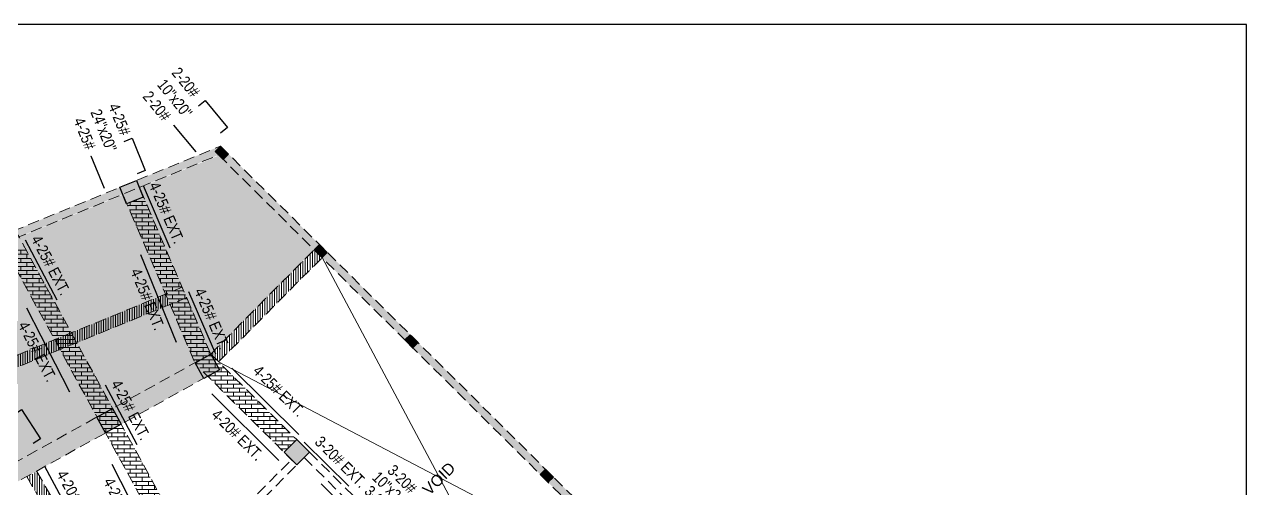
# Model space of a CAD drawing. Header units: inches. Extents: x 1182429 to 1211915, y -922309 to -906718.
# Drawn here: x 1184265 to 1185900, y -913460 to -912840 of the extents above; entities that cross this region are included whole.
import ezdxf

# ---------------------------------------------------------------- set-up
doc = ezdxf.new("R2010")
doc.units = ezdxf.units.IN
doc.header["$LTSCALE"] = 6
doc.linetypes.add('CONTINOUS', pattern=[2000000.0, 1000000.0, 1000000.0])
doc.linetypes.add('DASHED2', pattern=[0.375, 0.25, -0.125])
for name, color, linetype in [('A-CUTOUT', 3, 'CONTINOUS'), ('COLL SIZE', 160, 'Continuous'), ('FITTING', 24, 'Continuous')]:
    doc.layers.add(name, color=color, linetype=linetype)
for name, color, linetype, lineweight in [('column', 240, 'Continuous', 25), ('REINF', 5, 'Continuous', 30), ('TEX', 250, 'Continuous', 30), ('v.b', 200, 'Continuous', 5), ('W', 250, 'Continuous', 5), ('wall', 7, 'Continuous', 30), ('wall new', 3, 'Continuous', 25)]:
    doc.layers.add(name, color=color, linetype=linetype, lineweight=lineweight)
doc.styles.add('ARI', font='arial.ttf')
doc.styles.add('IQ', font='ARIALN.TTF')
pattern_1 = [(0, (53435.826, -12869.1655), (0, 5.419344), []), (90, (53435.826, -12869.1655), (-8.128, 5.419344), [5.419344, -5.419344])]
pattern_2 = [(90, (53435.826, -12869.1655), (-3.175, 0), [])]

msp = doc.modelspace()

# ---------------------------------------------------------------- hatches: boundary and pattern name
at = {"layer": 'A-CUTOUT', "lineweight": 0, "ltscale": 0.3}
h = msp.add_hatch(dxfattribs=at)
h.set_pattern_fill('AR-BRSTD', color=256, scale=0.08)
h.set_pattern_definition(pattern_1)
h.paths.add_polyline_path([(1184441.4, -913110.2), (1184424.3, -913070.1), (1184402.1, -913079.4), (1184489.3, -913283.1), (1184494.2, -913292.7), (1184510, -913309.8), (1184612.3, -913411.4), (1184629.2, -913394.4), (1184514.2, -913280.1)])
h = msp.add_hatch(dxfattribs=at)
h.set_pattern_fill('AR-BRSTD', color=256, scale=0.08)
h.set_pattern_definition(pattern_1)
h.paths.add_polyline_path([(1184448, -913521.7), (1184242.1, -913145), (1184264.4, -913135.8), (1184445.2, -913466.6), (1184491.4, -913551.2), (1184474.5, -913570.1)])
h = msp.add_hatch(dxfattribs=at)
h.set_pattern_fill('AR-BRSTD', color=256, scale=0.08)
h.set_pattern_definition(pattern_1)
h.paths.add_polyline_path([(1183306.2, -913949.5), (1183666.9, -913749.6), (1183912.9, -913613.3), (1184116.5, -913500.5), (1184263.5, -913419), (1184435.8, -913323.5), (1184493.2, -913291.7), (1184504.8, -913312.7), (1184401.2, -913370.1), (1184234.9, -913462.3), (1184110.1, -913531.4), (1183978.5, -913604.4), (1183768.4, -913720.8), (1183572.8, -913829.2), (1183424.7, -913911.3), (1183297.7, -913981.6), (1183286.1, -913960.6)])
at = {"layer": 'COLL SIZE', "lineweight": 25, "ltscale": 100}
h = msp.add_hatch(color=256, dxfattribs=at)
h.dxf.hatch_style = 1
h.paths.add_polyline_path([(1184530.8, -913019.9), (1184520.2, -913009.3), (1184527.2, -913002.2), (1184537.9, -913012.8)])
h = msp.add_hatch(color=256, dxfattribs=at)
h.dxf.hatch_style = 1
h.paths.add_polyline_path([(1184663.2, -913151.3), (1184652.5, -913140.7), (1184659.6, -913133.7), (1184670.2, -913144.2)])
h = msp.add_hatch(color=256, dxfattribs=at)
h.dxf.hatch_style = 1
h.paths.add_polyline_path([(1184784.6, -913271.9), (1184774, -913261.3), (1184781, -913254.3), (1184791.7, -913264.8)])
h = msp.add_hatch(color=256, dxfattribs=at)
h.dxf.hatch_style = 1
h.paths.add_polyline_path([(1184965.6, -913451.6), (1184955, -913441), (1184962, -913433.9), (1184972.6, -913444.5)])
at = {"layer": 'column', "ltscale": 10}
h = msp.add_hatch(color=256, dxfattribs=at)
h.dxf.hatch_style = 1
h.paths.add_polyline_path([(1184392.7, -913057.3), (1184414.9, -913048.3), (1184423.9, -913070.5), (1184401.7, -913079.5)])
h = msp.add_hatch(color=256, dxfattribs=at)
h.dxf.hatch_style = 1
h.paths.add_polyline_path([(1184493.2, -913291.7), (1184514.2, -913280.1), (1184525.8, -913301.1), (1184504.8, -913312.7)])
h = msp.add_hatch(color=256, dxfattribs=at)
h.dxf.hatch_style = 1
h.paths.add_polyline_path([(1184361.9, -913364.5), (1184382.9, -913352.9), (1184394.5, -913373.8), (1184373.5, -913385.5)])
h = msp.add_hatch(color=256, dxfattribs=at)
h.dxf.hatch_style = 1
h.paths.add_polyline_path([(1184612.3, -913411.4), (1184629.2, -913394.4), (1184646.3, -913411.3), (1184629.4, -913428.3)])
at = {"layer": 'FITTING', "lineweight": 0, "ltscale": 0.3}
h = msp.add_hatch(dxfattribs=at)
h.set_pattern_fill('ANSI31', color=256, angle=45)
h.set_pattern_definition(pattern_2)
h.paths.add_polyline_path([(1184536.8, -913257.4), (1184652.5, -913140.7), (1184663.2, -913151.3), (1184524.8, -913290.7), (1184514.2, -913280.1)])
h = msp.add_hatch(dxfattribs=at)
h.set_pattern_fill('ANSI31', color=256, angle=45)
h.set_pattern_definition(pattern_2)
h.paths.add_polyline_path([(1184010.8, -913397.9), (1183948.8, -913423.3), (1183943.1, -913409.4), (1184453.8, -913200.1), (1184459.5, -913214)])
h = msp.add_hatch(dxfattribs=at)
h.set_pattern_fill('ANSI31', color=256, angle=45)
h.set_pattern_definition(pattern_2)
h.paths.add_polyline_path([(1184323.7, -913510.8), (1184281.5, -913437.1), (1184268.5, -913444.6), (1184475.6, -913806.7), (1184491.4, -913804.2)])
at = {"layer": 'wall', "lineweight": 5, "ltscale": 6}
h = msp.add_hatch(dxfattribs=at)
h.set_pattern_fill('AR-HBONE', color=252, scale=0.09)
h.set_pattern_definition([(45, (11759.273, -12731.987), (0, 12.931568814), [27.432, -9.144]), (135, (11765.739, -12725.521), (1e-15, 12.931568814), [27.432, -9.144])])
h.paths.add_polyline_path([(1184627.5, -913165.9), (1184652.5, -913140.7), (1184525.5, -913014.6), (1183887.6, -913275.2), (1183947, -913418.9), (1183035.3, -913791.8), (1183286.3, -914402.5), (1183108.7, -914475), (1183570.7, -915603.7), (1183728.6, -915518.6), (1183870.6, -915442.2), (1183265.5, -913972), (1183508.2, -913837.5), (1183904.3, -913618.1), (1184100.7, -913509.2), (1184164.2, -913474), (1184493.2, -913291.7), (1184514.2, -913280.1)])
at = {"layer": 'wall new', "lineweight": 9, "ltscale": 6}
h = msp.add_hatch(dxfattribs=at)
h.set_pattern_fill('AR-CONC', color=256, scale=0.06)
h.set_pattern_definition([(50, (63172.558, -12869.1655), (10.93108014, -0.95634513), [1.143, -12.573]), (355, (63172.558, -12869.165), (-2.114605285, 11.46341071), [0.9144, -10.05843505]), (100.4514447, (63173.469, -12869.245), (8.816474825, 10.507065115), [0.97140053, -10.68541468]), (46.1842, (63172.558, -12866.117), (16.26474245, -2.52253968), [1.7145, -18.8595]), (96.6355576, (63173.913, -12866.328), (14.24424804, 14.84556748), [1.45710139, -16.02813649]), (351.1841512, (63172.558, -12866.117), (14.24424804, 14.84556748), [1.37159802, -15.08758392]), (21, (63174.082, -12866.8795), (9.096863476, -6.13591189), [1.143, -12.573]), (326, (63174.082, -12866.88), (3.7081217, 11.05127797), [0.9144, -10.0584]), (71.451445, (63174.84, -12867.391), (12.80498516, 4.91536613), [0.97140053, -10.68539626]), (37.5, (63172.5577, -12869.1655), (0.185316195, 5.073302332), [0, -9.93648, 0, -10.2108, 0, -10.0965]), (7.5, (63172.5577, -12869.1655), (4.00917975, 6.01083449), [0, -5.82168, 0, -9.70788, 0, -3.8481]), (327.5, (63169.159, -12869.1655), (8.13543571, -0.34372464), [0, -3.81, 0, -11.8872, 0, -15.7734]), (317.5, (63167.635, -12869.1655), (8.887750883, 1.525589462), [0, -4.953, 0, -7.89432, 0, -11.2014])])
h.paths.add_polyline_path([(1184368.2, -915533.4), (1184499.3, -915551.8), (1184608, -915545.5), (1184722.6, -915538.9), (1184796.1, -915534.6), (1184933.4, -915534.6), (1185657.8, -914124.9), (1184527.2, -913002.2), (1183874.6, -913269.7), (1183933.8, -913413.2), (1182845.6, -913858.7), (1183570.9, -915630.7), (1183888.1, -915567.7), (1184187.7, -915508.1)])
h.paths.add_polyline_path([(1184369.5, -915523.5), (1184499.7, -915541.7), (1184607.4, -915535.5), (1184722.1, -915528.9), (1184795.8, -915524.6), (1184927.3, -915524.6), (1185645.6, -914126.8), (1184524.9, -913014), (1183887.6, -913275.2), (1183946.9, -913418.7), (1182858.7, -913864.1), (1183578, -915621.5), (1183885.7, -915557.5), (1184185.7, -915497.8)], flags=16)

# ---------------------------------------------------------------- linework, layer by layer
at = {"layer": 'COLL SIZE', "lineweight": 25, "ltscale": 100}
for points, elevation in [([(1184530.8, -913019.9), (1184520.2, -913009.3), (1184527.2, -913002.2), (1184537.9, -913012.8), (1184530.8, -913019.9)], -4113), ([(1184663.2, -913151.3), (1184652.5, -913140.7), (1184659.6, -913133.7), (1184670.2, -913144.2), (1184663.2, -913151.3)], -4053.8), ([(1184784.6, -913271.9), (1184774, -913261.3), (1184781, -913254.3), (1184791.7, -913264.8), (1184784.6, -913271.9)], -84.6), ([(1184965.6, -913451.6), (1184955, -913441), (1184962, -913433.9), (1184972.6, -913444.5), (1184965.6, -913451.6)], 3884.5)]:
    msp.add_lwpolyline(points, dxfattribs=dict(at, elevation=elevation))
at = {"layer": 'column', "ltscale": 10}
for points, elevation in [([(1184392.7, -913057.3), (1184414.9, -913048.3), (1184423.9, -913070.5), (1184401.7, -913079.5), (1184392.7, -913057.3)], -8082.1), ([(1184493.2, -913291.7), (1184514.2, -913280.1), (1184525.8, -913301.1), (1184504.8, -913312.7), (1184493.2, -913291.7)], -4053.8), ([(1184361.9, -913364.5), (1184382.9, -913352.9), (1184394.5, -913373.8), (1184373.5, -913385.5), (1184361.9, -913364.5)], -84.6), ([(1184612.3, -913411.4), (1184629.2, -913394.4), (1184646.3, -913411.3), (1184629.4, -913428.3), (1184612.3, -913411.4)], -84.6)]:
    msp.add_lwpolyline(points, dxfattribs=dict(at, elevation=elevation))
at = {"layer": 'REINF', "ltscale": 0.3}
for p, q in [((1184423.7, -913055, -18293.2), (1184459.7, -913138.1, -18293.2)), ((1184266, -913127.6, -14324.1), (1184308.4, -913207.6, -14324.1)), ((1184420.1, -913147.3, -642), (1184468.1, -913264.3, -642)), ((1184484.4, -913196.7, -15831), (1184520.4, -913279.8, -15831)), ((1184267.8, -913218.3, -642), (1184325.4, -913330.8, -642)), ((1184542.5, -913299, 4865), (1184632.3, -913387.9, 4865)), ((1184372.9, -913321.2, -14324.1), (1184415.3, -913401.2, -14324.1)), ((1184515.5, -913333.4), (1184605.3, -913422.4)), ((1184639.2, -913397.8, 4365.3), (1184698.9, -913456.9, 4365.3)), ((1184291.8, -913430, -8277), (1184351.8, -913541.3, -8277)), ((1184382.1, -913427.3, -68.1), (1184439.6, -913539.9, -68.1)), ((1184662, -913453.5, 4865), (1184751.8, -913542.5, 4865))]:
    msp.add_line(p, q, dxfattribs=at)
for points, elevation in [([(1184497.9, -912948.6), (1184506.9, -912941.2), (1184536.6, -912977.4), (1184527.5, -912984.7)], -5069.3), ([(1184464.3, -912974.1), (1184464.3, -912974.1), (1184494.5, -913009.8), (1184494.5, -913009.8)], -7997.5), ([(1184398.2, -912996.1), (1184409, -912991.7), (1184426.6, -913035), (1184415.8, -913039.4)], -7997.5), ([(1184354, -913015.2), (1184354, -913015.2), (1184371.6, -913058.5), (1184371.6, -913058.5)], -7997.5), ([(1184251.1, -913360.8), (1184260.9, -913354.4), (1184286.5, -913393.5), (1184276.7, -913399.9)], 1241)]:
    msp.add_lwpolyline(points, dxfattribs=dict(at, elevation=elevation))
at = {"layer": 'TEX', "lineweight": 25, "ltscale": 0.3}
msp.add_lwpolyline([(1185900, -912839.6), (1182679.2, -912839.6), (1182679.2, -917646.8), (1185900, -917646.8)], close=True, dxfattribs=at)
at = {"layer": 'v.b', "linetype": 'DASHED2', "ltscale": 10}
for p, q in [((1183874.6, -913269.7, -4113), (1184527.2, -913002.2, -4113)), ((1183878.4, -913279, -4113), (1184531, -913011.5, -4113)), ((1184527.2, -913002.2, -4113), (1185657.8, -914124.9, -4171.1)), ((1184524.9, -913014, -4113), (1185645.6, -914126.8, -4170.6)), ((1184492.1, -913289.5, -4053.8), (1184392.8, -913057.7, -8082.1)), ((1184514.2, -913280.1, -4053.8), (1184414.9, -913048.3, -8082.1)), ((1184230.5, -913123.8, -4113), (1184476.1, -913573.2, 2804.4)), ((1184251.5, -913112.3, -4113), (1184491.4, -913551.2, 2642.7)), ((1184514.2, -913280.1, -4053.8), (1184652.5, -913140.7, -4053.8)), ((1184524.8, -913290.7, -4053.8), (1184663.2, -913151.3, -4053.8)), ((1183922.3, -913418, 642), (1184476.2, -913190.9, 642)), ((1183927.9, -913431.8, 642), (1184481.9, -913204.8, 642)), ((1183265.1, -913972.2, -4053.8), (1184514.2, -913280.1, -4053.8)), ((1184514.2, -913280.1, -4053.8), (1184629.2, -913394.4, -84.6)), ((1183276.8, -913993.2, -4053.8), (1184525.8, -913301.1, -4053.8)), ((1184504, -913303.8, -84.6), (1184623.7, -913422.7, -84.6)), ((1184537.8, -913520.5, 3884.5), (1184639.2, -913418.4, 3884.5)), ((1184639.2, -913418.4, 3884.5), (1184809.5, -913587.5, 3884.5)), ((1184646.3, -913411.3, 3884.5), (1184816.6, -913580.4, 3884.5)), ((1184281.5, -913437.1, -84.6), (1184491.6, -913804.4, -93.7)), ((1184465.8, -913578.8, 3884.5), (1184622.3, -913421.3, -84.6)), ((1184268.5, -913444.5, -84.6), (1184476.6, -913808.4, -93.6))]:
    msp.add_line(p, q, dxfattribs=at)
at = {"layer": 'W', "color": 1, "ltscale": 10}
for p, q in [((1184975.2, -913735.7, -175.5), (1184663.2, -913151.3, -4053.8)), ((1184524.8, -913290.7, -4053.8), (1185113.4, -913598.5, -4169.2))]:
    msp.add_line(p, q, dxfattribs=at)

# ---------------------------------------------------------------- texts
at = {"layer": 'W', "style": 'IQ'}
for s, rotation, p in [('24"x20"', 292.127, (1184353, -912956.8, -7997.5)), ('4-25#', 292.127, (1184376.9, -912948.9, -7997.5)), ('4-25#', 292.127, (1184330.3, -912967.9, -7997.5)), ('4-25# EXT.', 293.4342, (1184431.1, -913054.4, -17057.3)), ('4-25# EXT.', 297.9127, (1184273.3, -913126.4, -13088.2)), ('4-25# EXT.', 292.3073, (1184406.4, -913169.5, 2980.1)), ('4-25# EXT.', 293.4342, (1184491.8, -913196.1, -14595.2)), ('4-25# EXT.', 297.0784, (1184256, -913241.5, 2980.1)), ('4-25# EXT.', 315.2697, (1184569.5, -913304.1, 8487.2)), ('4-25# EXT.', 297.9127, (1184380.2, -913320, -13088.2)), ('4-20# EXT.', 315.2697, (1184513.9, -913362.9, 3622.2)), ('3-20# EXT.', 315.1974, (1184652.3, -913399, 133.8)), ('3-20#', 315.1974, (1184749.5, -913437.2, -3884.5)), ('4-20# EXT.', 298.333, (1184307.4, -913440.6, -7041.1)), ('4-25# EXT.', 297.0784, (1184370.2, -913450.5, 3554.1)), ('10"x20"', 315.1974, (1184729, -913446.3, -3884.5)), ('3-20#', 315.1974, (1184718.7, -913465.1, -3884.5))]:
    msp.add_text(s, height=15, rotation=rotation, dxfattribs=at).set_placement(p)
at = {"layer": 'W', "ltscale": 0.3, "insert": (1184472.6, -912895.2, -5069.3), "char_height": 15, "width": 210.298, "attachment_point": 1, "rotation": 309.3442, "style": 'ARI'}
msp.add_mtext('{\\fArial Narrow|b0|i0|c0|p34;2-20#\\P10"x20"\\P2-20#}', dxfattribs=at)
at = {"layer": 'wall', "lineweight": 25, "style": 'ARI'}
msp.add_text('VOID', height=15, rotation=44.9175, dxfattribs=at).set_placement((1184806.6, -913470, -8456.7))

doc.saveas('drawing.dxf')
